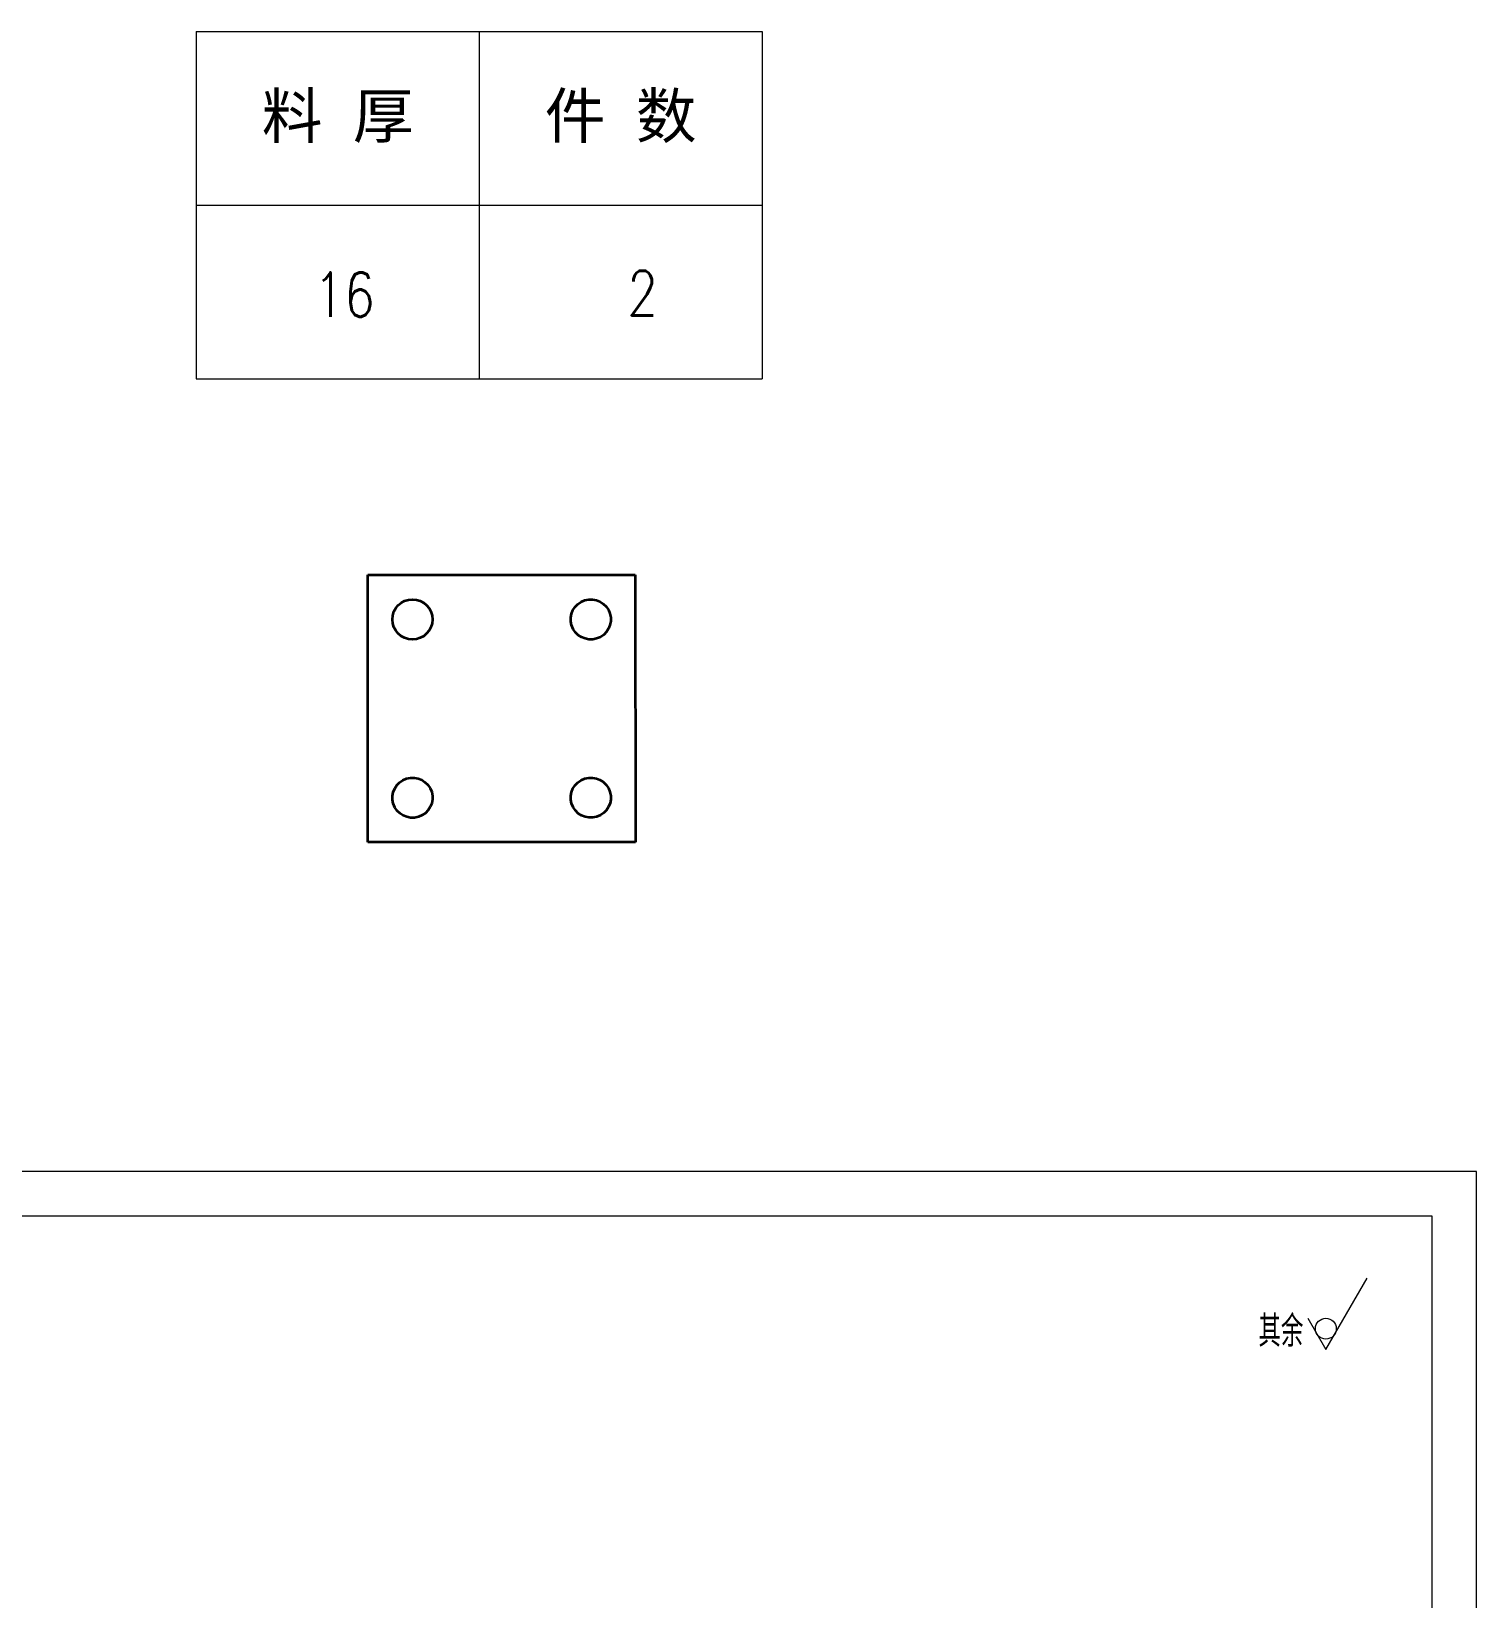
# Model space of a CAD drawing. Header units: millimetres. Extents: x 1333 to 359964, y -52803 to -5704.
# Drawn here: x 165133.1 to 165457.3, y -25903.4 to -25551.7 of the extents above; entities that cross this region are included whole.
import ezdxf
from ezdxf.enums import TextEntityAlignment as Align

# ---------------------------------------------------------------- set-up
doc = ezdxf.new("R2010")
doc.units = ezdxf.units.MM
doc.header["$LTSCALE"] = 0.5
doc.linetypes.add('DOT2', pattern=[0.125, 0, -0.125])
for name, color, linetype, lineweight in [('图框', 7, 'Continuous', 18), ('标注线', 3, 'Continuous', 18), ('粗实线', 7, 'Continuous', 35)]:
    doc.layers.add(name, color=color, linetype=linetype, lineweight=lineweight)
doc.layers.add('打印-禁用', color=7, linetype='Continuous', lineweight=15, plot=False)
doc.styles.add('DIM', font='romans.shx', dxfattribs={"width": 0.8, "bigfont": 'bigfont.shx'})
doc.styles.get("Standard").update_dxf_attribs({"font": 'simplex.shx'})
doc.styles.add('机械长仿宋', font='gbenor.shx', dxfattribs={"height": 1, "bigfont": 'gbcbig.shx'})

# ---------------------------------------------------------------- blocks, each defined once
blk = doc.blocks.new('GZDEH零件A3图框V01版')
at = {"layer": '图框', "linetype": 'Continuous'}
for p, q in [((3272.49, -1554.46), (2882.49, -1554.46)), ((3272.49, -1832.96), (3272.49, -1554.46))]:
    blk.add_line(p, q, dxfattribs=at)
at = {"layer": '打印-禁用', "linetype": 'Continuous'}
for p, q in [((3277.49, -1549.46), (2857.49, -1549.46)), ((3277.49, -1846.46), (3277.49, -1549.46))]:
    blk.add_line(p, q, dxfattribs=at)
blk = doc.blocks.new('DEH A3')
at = {"layer": '图框'}
blk.add_blockref('GZDEH零件A3图框V01版', (-2857.49, 1846.46), dxfattribs=at)
blk = doc.blocks.new('FINISHER_NON')
at = {"layer": '标注线'}
for p, q in [((0, 0), (4.62, 8)), ((-2.02, 3.5), (0, 0))]:
    blk.add_line(p, q, dxfattribs=at)
blk.add_circle((0, 2.33), 1.17, dxfattribs=at)
blk = doc.blocks.new('其余不去材料')
at = {"layer": '标注线'}
blk.add_blockref('FINISHER_NON', (0, 0), dxfattribs=at)
at = {"layer": '标注线', "color": 7, "linetype": 'DOT2', "style": '机械长仿宋'}
blk.add_text('其余', height=3.5, dxfattribs=at).set_placement((-7.56, 0.3))
blk = doc.blocks.new('*T481')
at = {"color": 0, "linetype": 'ByBlock', "lineweight": -2, "transparency": 16777216}
for p, q in [((0, 0), (127, 0)), ((0, 0), (0, -78)), ((63.5, 0), (63.5, -78)), ((127, 0), (127, -78)), ((0, -39), (127, -39)), ((0, -78), (127, -78))]:
    blk.add_line(p, q, dxfattribs=at)
at = {"color": 0, "transparency": 16777216, "char_height": 10, "width": 60.5, "attachment_point": 5}
for s, insert in [('{\\fSimSun|b0|i0|c134|p2;料 厚}', (31.75, -19.5)), ('{\\fSimSun|b0|i0|c134|p2;件 数}', (95.25, -19.5))]:
    blk.add_mtext(s, dxfattribs=dict(at, insert=insert))
blk = doc.blocks.new('拆图参数')
blk.add_blockref('*T481', (-63.5, 78))
at = {"style": 'DIM', "width": 0.8}
blk.add_attdef('6', text='', height=10, dxfattribs=at).set_placement((-37.13, 18.91), align=Align.MIDDLE_LEFT)
blk.add_attdef('1', text='', height=10, dxfattribs=at).set_placement((36.65, 19.27), align=Align.MIDDLE_CENTER)

msp = doc.modelspace()

# ---------------------------------------------------------------- linework, layer by layer
at = {"layer": '粗实线', "lineweight": 35}
for p, q in [((165208.571, -25673.68), (165268.571, -25673.67)), ((165208.581, -25733.68), (165208.571, -25673.68)), ((165268.571, -25673.67), (165268.581, -25733.67)), ((165268.581, -25733.67), (165208.581, -25733.68))]:
    msp.add_line(p, q, dxfattribs=at)
msp.add_circle((165218.573, -25683.678), 4.5, dxfattribs=at)
for centre in [(165258.573, -25683.671), (165218.58, -25723.678), (165258.58, -25723.671)]:
    msp.add_ellipse(centre, major_axis=(0.004, -4.5), ratio=1, start_param=0.4992454, end_param=6.7824307, dxfattribs=at)

# ---------------------------------------------------------------- block references
at = {"layer": '图框', "xscale": 2, "yscale": 2, "zscale": 2}
msp.add_blockref('DEH A3', (164617.344, -26401.55), dxfattribs=at)
at = {"layer": '标注线'}
msp.add_blockref('拆图参数', (165233.538, -25629.718), dxfattribs=at).add_auto_attribs({'1': '2', '6': '16'})
at = {"layer": '标注线', "xscale": 2, "yscale": 2, "zscale": 2}
msp.add_blockref('其余不去材料', (165423.506, -25847.479), dxfattribs=at)

doc.saveas('drawing.dxf')
